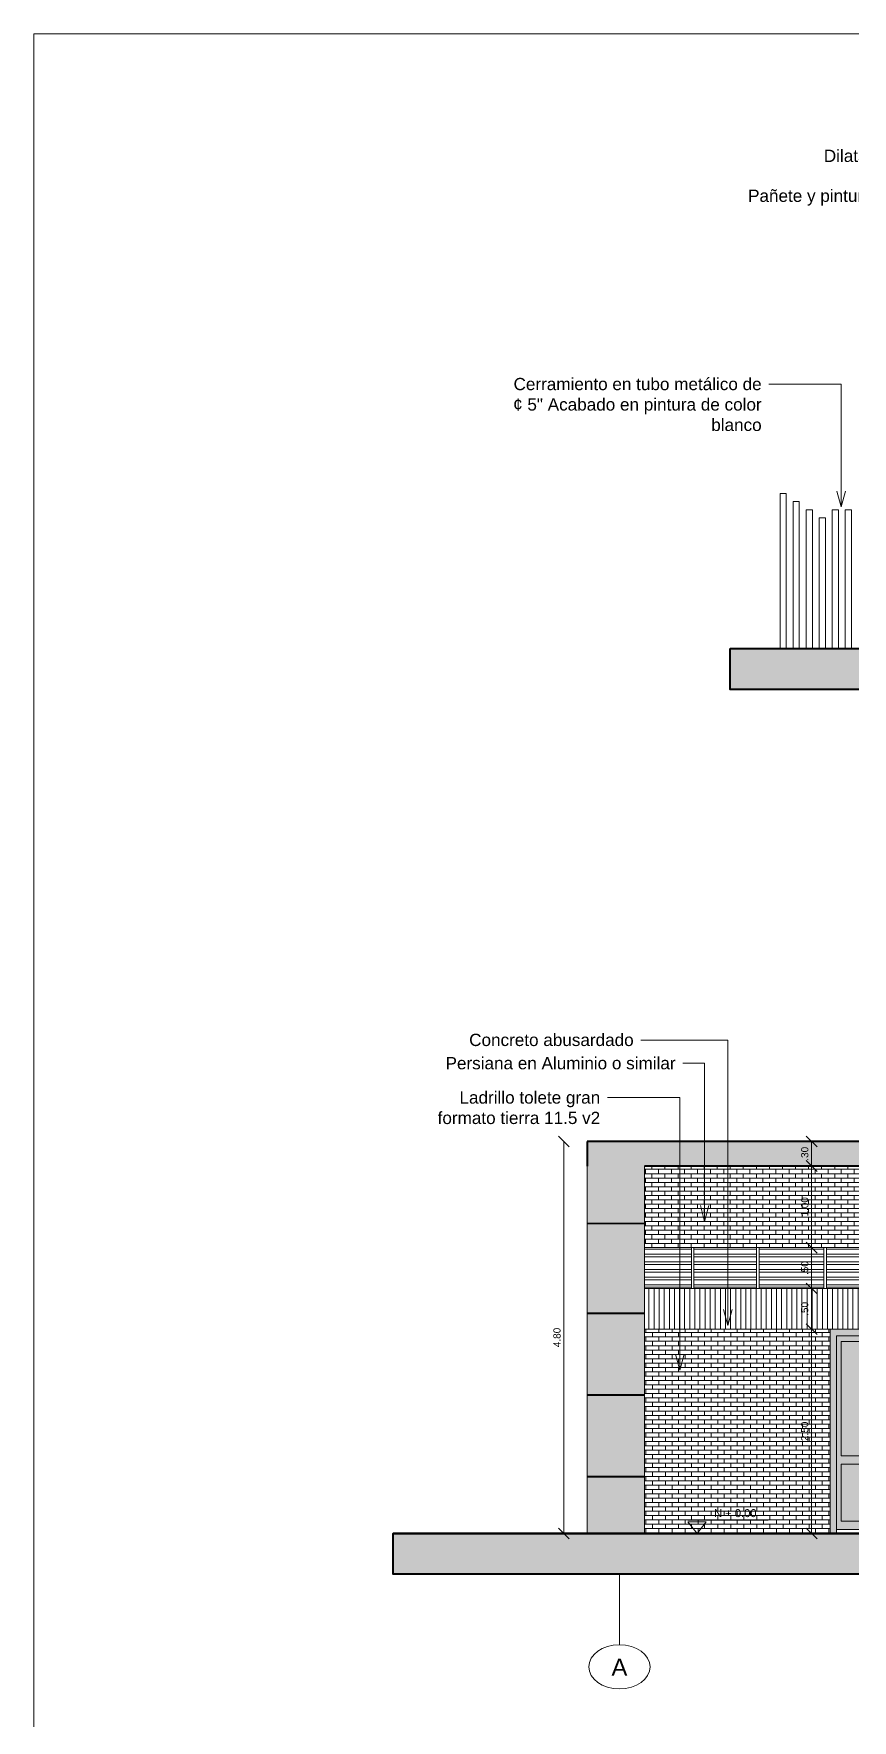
# Model space of a CAD drawing. Header units: metres. Extents: x 98211 to 98447, y 101204 to 101327.
# Drawn here: x 98403.23 to 98413.26, y 101306.29 to 101326.95 of the extents above; entities that cross this region are included whole.
import ezdxf
from ezdxf import colors
from ezdxf.entities.mleader import LeaderData, LeaderLine
from ezdxf.enums import TextEntityAlignment as Align
from ezdxf.math import Vec2, Vec3

# ---------------------------------------------------------------- set-up
doc = ezdxf.new("R2010")
doc.units = ezdxf.units.M
doc.header["$LTSCALE"] = 8
doc.header["$MEASUREMENT"] = 0
doc.header["$PDMODE"] = 1
doc.linetypes.add('DASHDOTX2', pattern=[2, 1, -0.5, 0, -0.5])
doc.linetypes.add('HIDDEN', pattern=[0.375, 0.25, -0.125])
doc.layers.get('0').update_dxf_attribs({"linetype": 'CONTINUOUS', "lineweight": 9})
doc.layers.get('DEFPOINTS').update_dxf_attribs({"linetype": 'CONTINUOUS'})
for name, color, linetype, lineweight in [('A-PLAN-ACHU1', 105, 'CONTINUOUS', 9), ('A-PLAN-ACHU3', 250, 'CONTINUOUS', 0), ('A-PUER', 36, 'CONTINUOUS', 13), ('A-VENT', 1, 'CONTINUOUS', 15), ('A_ACHURADADOS', 9, 'CONTINUOUS', 0), ('A_CARP-MAD', 46, 'CONTINUOUS', 18), ('A_CARP-MET', 126, 'CONTINUOUS', 18), ('A_EJES', 75, 'DASHDOTX2', 5), ('A_MURO', 7, 'CONTINUOUS', 40), ('A_MURO-ACHU', 254, 'CONTINUOUS', 0), ('A_PLAN-3', 51, 'CONTINUOUS', 40), ('A_PLAN-5', 100, 'CONTINUOUS', 20), ('A_PLAN-8', 8, 'CONTINUOUS', 13), ('A_PROY', 16, 'HIDDEN', 5), ('A_PUER', 134, 'CONTINUOUS', 18), ('A_TEXT-DIM', 54, 'CONTINUOUS', 13), ('A_TEXT-IDEN', 5, 'CONTINUOUS', 18), ('A_TEXT-NIVL', 54, 'CONTINUOUS', 20), ('A_TEXT-NOTA', 53, 'CONTINUOUS', 20), ('A_TEXT-SIMB', 195, 'CONTINUOUS', 20), ('A_ZONA INTERVENCIÓN', 10, 'CONTINUOUS', 60)]:
    doc.layers.add(name, color=color, linetype=linetype, lineweight=lineweight)
doc.styles.add('ARIAL', font='arial.ttf')
doc.styles.add('DIM', font='arial.ttf')
doc.dimstyles.new('BAN_REP_1-50-2', dxfattribs={"dimtxt": 0.0875, "dimasz": 0.1313, "dimexe": 0.15, "dimexo": 0.03, "dimgap": 0.04, "dimtad": 1, "dimzin": 4, "dimdsep": 46, "dimtxsty": 'ARIAL', "dimblk": 'OBLIQUE', "dimcen": 0.075, "dimse1": 1, "dimse2": 1, "dimclrd": 256, "dimclre": 256, "dimclrt": 256, "dimadec": 0, "dimazin": 0, "dimtfac": 1, "dimtix": 1, "dimtofl": 0, "dimtmove": 1, "dimatfit": 3, "dimldrblk": 'OPEN90', "dimfxl": 1, "dimtolj": 1, "dimtzin": 0, "dimlwd": -1, "dimlwe": -1, "dimarcsym": 0})

# ---------------------------------------------------------------- blocks, each defined once
blk = doc.blocks.new('_Open30')
at = {"color": 0, "linetype": 'ByBlock', "lineweight": -2}
for p, q in [((-1, 0.26794919), (0, 0)), ((0, 0), (-1, -0.26794919)), ((0, 0), (-1, 0))]:
    blk.add_line(p, q, dxfattribs=at)
blk = doc.blocks.new('EJE')
at = {"layer": 'A_TEXT-SIMB'}
blk.add_ellipse((0, 0), major_axis=(-0.625, 0), ratio=0.7199999999997999, dxfattribs=at)
at = {"layer": 'A_TEXT-IDEN', "style": 'ARIAL'}
blk.add_attdef('EJE', text='', height=0.35, dxfattribs=at).set_placement((0, -0.1843279162767431), align=Align.CENTER)
blk = doc.blocks.new('A$C58775FF0')
at = {"layer": 'A-PLAN-ACHU3'}
h = blk.add_hatch(color=252, dxfattribs=at)
h.dxf.hatch_style = 1
h.set_gradient(color1=(132, 132, 132), rotation=101.99999999999999, tint=1)
h.paths.add_polyline_path([(-0.011320754717417, -0.03918228683323832), (-0.011320754717417, -0.02042583551610733, -1.732050807569387), (0.02264150943346976, -0.0008177131662921236), (0.02264150943346977, -0.03379288641144741, 4.427004789788124)])
at = {"layer": 'A-VENT', "transparency": 33554687}
h = blk.add_hatch(color=256, dxfattribs=at)
h.dxf.hatch_style = 1
h.set_gradient(color1=(91, 91, 91), color2=(132, 132, 132), rotation=90.00000000000003, tint=1, name='SPHERICAL')
edge = h.paths.add_edge_path()
edge.add_line((0.02264150943346976, -0.0008177131662705506), (0.02264150943346976, -0.1623271471280532))
edge.add_arc((0.01509433962224768, -0.1623271471282909), 0.007547169811222085, -89.999999998352, 1.804323801479768e-09, ccw=False)
edge.add_line((0.01509433962246476, -0.1698743169395129), (-0.00377358490595725, -0.1698743169395129))
edge.add_arc((-0.003773584905967545, -0.1623271471280635), 0.007547169811449456, 179.9999999999218, 270.00000000007816, ccw=False)
edge.add_line((-0.011320754717417, -0.1623271471280532), (-0.011320754717417, -0.02042583551610733))
edge.add_arc((-4.61414760566381e-13, -0.0008177131662921271), 0.02264150943393118, 5.46265255252365e-11, 240.00000000002922, ccw=False)
at = {"layer": 'A-VENT'}
blk.add_lwpolyline([(-0.011320754717417, -0.03918228683323832, -4.427004789788124), (0.02264150943346976, -0.0337928864114474)], format="xyb", dxfattribs=at)
blk.add_lwpolyline([(0.02264150943346976, -0.0008177131662705506), (0.02264150943346976, -0.1623271471280532, -0.4142135623738941), (0.01509433962246476, -0.1698743169395129), (-0.00377358490595725, -0.1698743169395129, -0.4142135623738941), (-0.011320754717417, -0.1623271471280532), (-0.011320754717417, -0.02042583551610733, -1.732050807568434)], format="xyb", close=True, dxfattribs=at)
blk = doc.blocks.new('Puerta 4')
at = {"layer": 'A-PLAN-ACHU1', "true_color": 0x53c6c6, "transparency": 33554610}
h = blk.add_hatch(color=133, dxfattribs=at)
h.dxf.hatch_style = 1
h.set_gradient(color1=(158, 231, 255), tint=1)
h.paths.add_polyline_path([(99487.23366475379, 101774.1020763562), (99487.88366566552, 101774.1020763562), (99487.88366566552, 101772.6998216854), (99487.23366475379, 101772.6998216854)])
h = blk.add_hatch(color=133, dxfattribs=at)
h.dxf.hatch_style = 1
h.set_gradient(color1=(158, 231, 255), rotation=180, tint=1)
h.paths.add_polyline_path([(99488.66366657725, 101774.1020763562), (99488.01366566551, 101774.1020763562), (99488.01366566551, 101772.6998216854), (99488.66366657725, 101772.6998216854)])
h = blk.add_hatch(color=133, dxfattribs=at)
h.dxf.hatch_style = 1
h.set_gradient(color1=(158, 231, 255), tint=1)
h.paths.add_polyline_path([(99487.23366475379, 101772.5998216854), (99487.88366566552, 101772.5998216854), (99487.88366566552, 101771.8998045746), (99487.23366475379, 101771.8998045746)])
h = blk.add_hatch(color=133, dxfattribs=at)
h.dxf.hatch_style = 1
h.set_gradient(color1=(158, 231, 255), rotation=180, tint=1)
h.paths.add_polyline_path([(99488.66366657725, 101772.5998216854), (99488.01366566551, 101772.5998216854), (99488.01366566551, 101771.8998045746), (99488.66366657725, 101771.8998045746)])
at = {"layer": 'A-PUER', "transparency": 33554687}
h = blk.add_hatch(color=256, dxfattribs=at)
h.dxf.hatch_style = 1
h.set_gradient(color1=(91, 91, 91), color2=(214, 214, 214), tint=1, name='CURVED')
h.paths.add_polyline_path([(99488.79866589674, 101771.7498045746), (99488.71866589674, 101771.7498045746), (99488.71866589674, 101774.1698045746), (99487.1786654343, 101774.1698045746), (99487.1786654343, 101771.7498045746), (99487.0986654343, 101771.7498045746), (99487.0986654343, 101774.2498045746), (99488.79866589674, 101774.2498045746)])
h = blk.add_hatch(color=256, dxfattribs=at)
h.dxf.hatch_style = 1
h.set_gradient(color1=(132, 132, 132), tint=1, name='CURVED')
h.paths.add_polyline_path([(99487.94866566552, 101774.1698045746), (99487.1786654343, 101774.1698045746), (99487.1786654343, 101771.7998045746), (99487.94866566552, 101771.7998045746)])
h.paths.add_polyline_path([(99487.88366566552, 101771.8998045746), (99487.23366475379, 101771.8998045746), (99487.23366475379, 101772.5998216854), (99487.88366566552, 101772.5998216854)], flags=16)
h.paths.add_polyline_path([(99487.88366566552, 101772.6998216854), (99487.23366475379, 101772.6998216854), (99487.23366475379, 101774.1020763562), (99487.88366566552, 101774.1020763562)], flags=16)
h = blk.add_hatch(color=256, dxfattribs=at)
h.dxf.hatch_style = 1
h.set_gradient(color1=(132, 132, 132), tint=1, name='CURVED')
h.paths.add_polyline_path([(99487.94866566552, 101774.1698045746), (99488.71866589674, 101774.1698045746), (99488.71866589674, 101771.7998045746), (99487.94866566552, 101771.7998045746)])
h.paths.add_polyline_path([(99488.66366657725, 101772.6998216854), (99488.66366657725, 101774.1020763562), (99488.01366566551, 101774.1020763562), (99488.01366566551, 101772.6998216854)], flags=16)
h.paths.add_polyline_path([(99488.01366566551, 101772.5998216854), (99488.01366566551, 101771.8998045746), (99488.66366657725, 101771.8998045746), (99488.66366657725, 101772.5998216854)], flags=16)
edge = h.paths.add_edge_path(flags=16)
edge.add_arc((99488.17517509947, 101772.6640983119), 0.007547169807367027, 0, 90)
edge.add_line((99488.17517509947, 101772.6716454817), (99488.04664083876, 101772.6716454817))
edge.add_arc((99488.01366566551, 101772.6490039723), 0.03999999999700533, 34.47438459217398, 343.5595368739678)
edge.add_line((99488.05203023918, 101772.6376832175), (99488.17517509947, 101772.6376832175))
edge.add_arc((99488.17517509949, 101772.6452303874), 0.007547169821918942, 269.9999998895264, 359.9999998895264)
edge.add_line((99488.1827222693, 101772.6452303874), (99488.18272226928, 101772.6640983119))
edge = h.paths.add_edge_path(flags=0)
edge.add_arc((99488.4868462538, 101772.1021198965), 0.1178965540020727, 180, 270)
edge.add_arc((99488.4868462538, 101772.1021198965), 0.1178965540020727, 270, 360)
edge.add_arc((99488.4868462538, 101772.1021198965), 0.1178965540020727, 0, 90)
edge.add_arc((99488.4868462538, 101772.1021198965), 0.1178965540020727, 90, 180)
h.paths.add_polyline_path([(99488.59511361946, 101772.0301198965), (99488.37857888814, 101772.0301198965), (99488.59511361946, 101772.1741198965)], flags=0)
at = {"layer": 'A_TEXT-NOTA'}
h = blk.add_hatch(color=256, dxfattribs=at)
h.paths.add_polyline_path([(99488.45335785515, 101772.9812976452), (99488.51870082281, 101772.9812976452), (99488.51870082281, 101773.0033198204)])
h.paths.add_polyline_path([(99488.51870082281, 101772.9666335441), (99488.51870082281, 101772.9812976452), (99488.45335785515, 101772.9812976452)])
at = {"layer": 'A-PUER'}
for points in [[(99488.79866589674, 101771.7498045746), (99488.71866589674, 101771.7498045746), (99488.71866589674, 101774.1698045746), (99487.1786654343, 101774.1698045746), (99487.1786654343, 101771.7498045746), (99487.0986654343, 101771.7498045746), (99487.0986654343, 101774.2498045746), (99488.79866589674, 101774.2498045746)], [(99487.94866566552, 101774.1698045746), (99487.1786654343, 101774.1698045746), (99487.1786654343, 101771.7998045746), (99487.94866566552, 101771.7998045746)], [(99487.23366475379, 101774.1020763562), (99487.88366566552, 101774.1020763562), (99487.88366566552, 101772.6998216854), (99487.23366475379, 101772.6998216854)], [(99487.94866566552, 101774.1698045746), (99488.71866589674, 101774.1698045746), (99488.71866589674, 101771.7998045746), (99487.94866566552, 101771.7998045746)], [(99488.66366657725, 101774.1020763562), (99488.01366566551, 101774.1020763562), (99488.01366566551, 101772.6998216854), (99488.66366657725, 101772.6998216854)], [(99487.23366475379, 101772.5998216854), (99487.88366566552, 101772.5998216854), (99487.88366566552, 101771.8998045746), (99487.23366475379, 101771.8998045746)], [(99488.66366657725, 101772.5998216854), (99488.01366566551, 101772.5998216854), (99488.01366566551, 101771.8998045746), (99488.66366657725, 101771.8998045746)]]:
    blk.add_lwpolyline(points, close=True, dxfattribs=at)
at = {"layer": 'A_PROY', "ltscale": 2}
blk.add_lwpolyline([(99488.71866589674, 101771.7998045746), (99487.94866566552, 101772.9848045746), (99488.71366589674, 101774.1698045746)], dxfattribs=at)
at = {"layer": 'A_TEXT-NOTA'}
blk.add_lwpolyline([(99488.69777820357, 101772.9812976452), (99488.45335785515, 101772.9812976452), (99488.51870082281, 101773.0033198204), (99488.51870082281, 101772.9666335441), (99488.45335785515, 101772.9812976452)], dxfattribs=at)
at = {"layer": 'A-PUER', "rotation": 90.00000000000001}
blk.add_blockref('A$C58775FF0', (99488.01284795236, 101772.6490039723), dxfattribs=at)
at = {"layer": 'A_TEXT-NOTA', "insert": (99487.56451854215, 101773.0355108718), "char_height": 0.08, "width": 18.16290807335072, "attachment_point": 3, "style": 'DIM'}
blk.add_mtext('F.', dxfattribs=at)
blk = doc.blocks.new('NIVEL ARQUITECTONICO')
at = {"layer": 'A_TEXT-NIVL'}
blk.add_line((-0.8796110306545302, 0), (0, 0), dxfattribs=at)
blk.add_lwpolyline([(-0.7760778259620622, -0.1463701808686722), (-0.678499982963416, -0.02137018086889952), (-0.8784999829634046, -0.02137018086867215)], close=True, dxfattribs=at)
at = {"layer": 'A_TEXT-NOTA', "linetype": 'Continuous', "style": 'ARIAL'}
blk.add_attdef('Q', (-0.5918833609057117, 0.03175465794911503), '', height=0.0875, dxfattribs=at)
blk = doc.blocks.new('_Oblique')
at = {"color": 0, "linetype": 'ByBlock', "lineweight": -2}
blk.add_line((-0.5, -0.5), (0.5, 0.5), dxfattribs=at)
blk = doc.blocks.new('*D229')
at = {"layer": 'A_TEXT-DIM', "transparency": 16777216}
blk.add_line((98412.7591009735, 101308.5796792281), (98412.7591009735, 101311.0796909463), dxfattribs=at)
at = {"layer": 'DEFPOINTS', "color": 0, "transparency": 16777216}
for p in [(98412.7591009735, 101311.0796909463), (98412.98388203362, 101311.0796909463), (98412.98387570349, 101308.5796792281)]:
    blk.add_point(p, dxfattribs=at)
at = {"layer": 'A_TEXT-DIM', "transparency": 16777216, "xscale": 0.1313, "yscale": 0.1313, "zscale": 0.1313}
for p, rotation in [((98412.7591009735, 101311.0796909463), 90), ((98412.7591009735, 101308.5796792281), 270)]:
    blk.add_blockref('_Oblique', p, dxfattribs=dict(at, rotation=rotation))
at = {"layer": 'A_TEXT-DIM', "transparency": 16777216, "insert": (98412.67442583705, 101309.8296850872), "char_height": 0.0875, "attachment_point": 5, "rotation": 90, "style": 'ARIAL'}
blk.add_mtext('\\A1;2.50', dxfattribs=at)
blk = doc.blocks.new('_Open90')
at = {"color": 0, "linetype": 'ByBlock', "lineweight": -2}
for p, q in [((0, 0), (-1, 0)), ((-0.5, 0.5), (0, 0)), ((0, 0), (-0.5, -0.5))]:
    blk.add_line(p, q, dxfattribs=at)
blk = doc.blocks.new('*D230')
at = {"layer": 'A_TEXT-DIM', "transparency": 16777216}
blk.add_line((98412.7591009735, 101311.0796909463), (98412.7591009735, 101311.579691513), dxfattribs=at)
at = {"layer": 'DEFPOINTS', "color": 0, "transparency": 16777216}
for p in [(98412.7591009735, 101311.579691513), (98412.76000850674, 101311.579691513), (98412.98388203362, 101311.0796909463)]:
    blk.add_point(p, dxfattribs=at)
at = {"layer": 'A_TEXT-DIM', "transparency": 16777216, "xscale": 0.1313, "yscale": 0.1313, "zscale": 0.1313}
for p, rotation in [((98412.7591009735, 101311.579691513), 90), ((98412.7591009735, 101311.0796909463), 270)]:
    blk.add_blockref('_Oblique', p, dxfattribs=dict(at, rotation=rotation))
at = {"layer": 'A_TEXT-DIM', "transparency": 16777216, "insert": (98412.67442583705, 101311.3296912297), "char_height": 0.0875, "attachment_point": 5, "rotation": 90, "style": 'ARIAL'}
blk.add_mtext('\\A1;.50', dxfattribs=at)
blk = doc.blocks.new('*D231')
at = {"layer": 'A_TEXT-DIM', "transparency": 16777216}
blk.add_line((98412.7591009735, 101311.579691513), (98412.7591009735, 101312.0796915129), dxfattribs=at)
at = {"layer": 'DEFPOINTS', "color": 0, "transparency": 16777216}
for p in [(98412.7591009735, 101312.0796915129), (98412.76000970215, 101312.0796915129), (98412.76000850674, 101311.579691513)]:
    blk.add_point(p, dxfattribs=at)
at = {"layer": 'A_TEXT-DIM', "transparency": 16777216, "xscale": 0.1313, "yscale": 0.1313, "zscale": 0.1313}
for p, rotation in [((98412.7591009735, 101312.0796915129), 90), ((98412.7591009735, 101311.579691513), 270)]:
    blk.add_blockref('_Oblique', p, dxfattribs=dict(at, rotation=rotation))
at = {"layer": 'A_TEXT-DIM', "transparency": 16777216, "insert": (98412.67442583705, 101311.829691513), "char_height": 0.0875, "attachment_point": 5, "rotation": 90, "style": 'ARIAL'}
blk.add_mtext('\\A1;.50', dxfattribs=at)
blk = doc.blocks.new('*D232')
at = {"layer": 'A_TEXT-DIM', "transparency": 16777216}
blk.add_line((98412.7591009735, 101312.0796915129), (98412.7591009735, 101313.07969151), dxfattribs=at)
at = {"layer": 'DEFPOINTS', "color": 0, "transparency": 16777216}
for p in [(98412.7591009735, 101313.07969151), (98412.76001209297, 101313.07969151), (98412.76000970215, 101312.0796915129)]:
    blk.add_point(p, dxfattribs=at)
at = {"layer": 'A_TEXT-DIM', "transparency": 16777216, "xscale": 0.1313, "yscale": 0.1313, "zscale": 0.1313}
for p, rotation in [((98412.7591009735, 101313.07969151), 90), ((98412.7591009735, 101312.0796915129), 270)]:
    blk.add_blockref('_Oblique', p, dxfattribs=dict(at, rotation=rotation))
at = {"layer": 'A_TEXT-DIM', "transparency": 16777216, "insert": (98412.67442583705, 101312.5796915115), "char_height": 0.0875, "attachment_point": 5, "rotation": 90, "style": 'ARIAL'}
blk.add_mtext('\\A1;1.00', dxfattribs=at)
blk = doc.blocks.new('*D233')
at = {"layer": 'A_TEXT-DIM', "transparency": 16777216}
blk.add_line((98412.7591009735, 101313.07969151), (98412.7591009735, 101313.3796897981), dxfattribs=at)
at = {"layer": 'DEFPOINTS', "color": 0, "transparency": 16777216}
for p in [(98412.7591009735, 101313.3796897981), (98412.76001303921, 101313.3796897981), (98412.76001209297, 101313.07969151)]:
    blk.add_point(p, dxfattribs=at)
at = {"layer": 'A_TEXT-DIM', "transparency": 16777216, "xscale": 0.1313, "yscale": 0.1313, "zscale": 0.1313}
for p, rotation in [((98412.7591009735, 101313.3796897981), 90), ((98412.7591009735, 101313.07969151), 270)]:
    blk.add_blockref('_Oblique', p, dxfattribs=dict(at, rotation=rotation))
at = {"layer": 'A_TEXT-DIM', "transparency": 16777216, "insert": (98412.67439599393, 101313.2296906541), "char_height": 0.0875, "attachment_point": 5, "rotation": 90, "style": 'ARIAL'}
blk.add_mtext('\\A1;.30', dxfattribs=at)
blk = doc.blocks.new('*D235')
at = {"layer": 'A_TEXT-DIM', "transparency": 16777216}
blk.add_line((98409.72391492083, 101313.3796984719), (98409.72391492083, 101308.5796984732), dxfattribs=at)
at = {"layer": 'DEFPOINTS', "color": 0, "transparency": 16777216}
for p in [(98410.01001875114, 101313.3796984719), (98409.72391492083, 101308.5796984732), (98410.01000377351, 101308.5796984732)]:
    blk.add_point(p, dxfattribs=at)
at = {"layer": 'A_TEXT-DIM', "transparency": 16777216, "xscale": 0.1313, "yscale": 0.1313, "zscale": 0.1313}
for p, rotation in [((98409.72391492083, 101313.3796984719), 90), ((98409.72391492083, 101308.5796984732), 270)]:
    blk.add_blockref('_Oblique', p, dxfattribs=dict(at, rotation=rotation))
at = {"layer": 'A_TEXT-DIM', "transparency": 16777216, "insert": (98409.63923978437, 101310.9796984726), "char_height": 0.0875, "attachment_point": 5, "rotation": 90, "style": 'ARIAL'}
blk.add_mtext('\\A1;4.80', dxfattribs=at)

msp = doc.modelspace()

# ---------------------------------------------------------------- hatches: boundary and pattern name
at = {"layer": 'A_ACHURADADOS'}
h = msp.add_hatch(dxfattribs=at)
h.set_pattern_fill('ANSI31', color=256, scale=0.5, angle=225, style=0)
h.set_pattern_definition([(270, (98424.76553659003, 101337.3458804253), (0.0625, -1.770480905514994e-17), [])])
h.paths.add_polyline_path([(98410.71000827901, 101311.5796967036), (98410.71000738828, 101311.0796962449), (98414.81000753543, 101311.0796863225), (98414.81000898764, 101311.5796863223)])
at = {"layer": 'A_CARP-MAD'}
h = msp.add_hatch(dxfattribs=at)
h.set_pattern_fill('ANSI32,_O', color=256, scale=0.25, angle=135)
h.set_pattern_definition([(180, (0, 0), (-1.387778780781446e-17, -0.09375), []), (180, (-0.03124999994756151, 0.03124999994756152), (-1.387778780781446e-17, -0.09375), [])])
h.paths.add_polyline_path([(98411.28717146078, 101312.0796952422), (98410.71000885816, 101312.0796967036), (98410.71000807897, 101311.5796967036), (98411.28716986679, 101311.5796952423)])
h.paths.add_polyline_path([(98412.08406579567, 101312.0796932245), (98411.31717146077, 101312.0796951663), (98411.31716986679, 101311.5796951663), (98412.08406420168, 101311.5796932245)])
h.paths.add_polyline_path([(98412.90982609967, 101312.0796911336), (98412.11406579567, 101312.0796931485), (98412.11406420168, 101311.5796931485), (98412.90982450568, 101311.5796911336)])
h.paths.add_polyline_path([(98413.73558640367, 101312.0796890428), (98412.93982609967, 101312.0796910576), (98412.93982450568, 101311.5796910577), (98413.73558480968, 101311.5796890428)])
h.paths.add_polyline_path([(98414.5613467077, 101312.0796869519), (98413.76558640368, 101312.0796889668), (98413.76558480969, 101311.5796889668), (98414.56134511372, 101311.5796869519)])
h.paths.add_polyline_path([(98414.81001065239, 101312.0796863223), (98414.5913467077, 101312.0796868759), (98414.59134511372, 101311.5796868759), (98414.81000909391, 101311.5796863223)])
at = {"layer": 'A_MURO'}
h = msp.add_hatch(color=7, dxfattribs=at)
h.dxf.hatch_style = 1
h.paths.add_polyline_path([(98411.75922594068, 101319.4165400817), (98438.04364340525, 101319.4164561154), (98438.04364260833, 101318.9164561154), (98411.75922514376, 101318.9165400817)])
at = {"layer": 'A_MURO-ACHU', "true_color": 0xb8b298}
h = msp.add_hatch(color=253, dxfattribs=at)
h.dxf.hatch_style = 1
h.paths.add_polyline_path([(98414.81001153788, 101312.2796831719), (98414.81001347843, 101313.0796847455), (98410.01001750893, 101313.079700047), (98410.01001875619, 101313.3796986285), (98419.30646912754, 101313.3796689931), (98419.30646593972, 101312.279668839)])
h.paths.add_polyline_path([(98419.30646590784, 101312.269668839), (98419.30646275192, 101311.279668839), (98414.81000835006, 101311.2796831719), (98414.810011506, 101312.2696831719)])
h.paths.add_polyline_path([(98414.81000516225, 101310.2796831719), (98414.81000831818, 101311.2696831719), (98419.30646272004, 101311.269668839), (98419.30645956409, 101310.279668839)])
h.paths.add_polyline_path([(98419.30645953222, 101310.2696688391), (98419.30645637627, 101309.2796688391), (98414.81000197442, 101309.2796831719), (98414.81000452465, 101310.0796831717), (98414.81000513038, 101310.2696831719)])
h.paths.add_polyline_path([(98419.30645634439, 101309.269668839), (98419.30645414481, 101308.5796688378), (98414.80999974295, 101308.5796831717), (98414.81000194253, 101309.2696831719)])
h = msp.add_hatch(color=253, dxfattribs=at)
h.dxf.hatch_style = 1
h.paths.add_polyline_path([(98410.71000450342, 101309.2696828534), (98410.01000597302, 101309.269685526), (98410.01000377342, 101308.5796839679), (98410.71000340367, 101308.5796828523)])
h.paths.add_polyline_path([(98410.71000609724, 101310.2696828534), (98410.01000916083, 101310.269685526), (98410.0100060049, 101309.279685526), (98410.71000451935, 101309.2796828534)])
h.paths.add_polyline_path([(98410.71000769106, 101311.2696828534), (98410.01001234865, 101311.269685526), (98410.01000919272, 101310.279685526), (98410.71000611318, 101310.2796828534)])
h.paths.add_polyline_path([(98410.71000966668, 101312.3696828534), (98410.01001591826, 101312.369685526), (98410.01001238053, 101311.279685526), (98410.710007707, 101311.2796828534)])
h.paths.add_polyline_path([(98410.71001041653, 101313.08279182), (98410.01001779985, 101313.0827929357), (98410.01001536148, 101312.379685526), (98410.71000909396, 101312.3796828534)])
at = {"layer": 'A_PLAN-8'}
h = msp.add_hatch(dxfattribs=at)
h.set_pattern_fill('AR-BRSTD,_O', color=256, scale=0.02, angle=-9.131924661491118e-05)
h.set_pattern_definition([(359.9999086807534, (0, 0), (8.501444008323707e-08, 0.05333999999993225), []), (89.99990868075338, (0, 0), (-0.07999991498545829, 0.05334012750565417), [0.05333999999999999, -0.05333999999999999])])
h.paths.add_polyline_path([(98410.71001041653, 101313.0796967008), (98410.71000882272, 101312.0796967037), (98414.81001058155, 101312.0796863223), (98414.81001376937, 101313.0796863194)])
h = msp.add_hatch(dxfattribs=at)
h.set_pattern_fill('AR-BRSTD,_O', color=256, scale=0.02, angle=-9.131924661491118e-05)
h.set_pattern_definition([(359.9999086807534, (-11.27341633049946, 0.5602943898120429), (8.501444008323707e-08, 0.05333999999993225), []), (89.99990868075338, (-11.27341633049946, 0.5602943898120429), (-0.07999991498545829, 0.05334012750565417), [0.05333999999999999, -0.05333999999999999])])
h.paths.add_polyline_path([(98412.98387570349, 101311.0796909464), (98410.71000729976, 101311.0796967039), (98410.71000340379, 101308.5797162141), (98412.98387570349, 101308.5797065486)])
h.paths.add_polyline_path([(98414.81000753543, 101311.0796863225), (98414.68387616593, 101311.0796866419), (98414.68387616593, 101308.5796993225), (98414.80999974304, 101308.5796987864)])
at = {"layer": 'A_ZONA INTERVENCIÓN'}
h = msp.add_hatch(color=7, dxfattribs=at)
h.dxf.hatch_style = 1
h.paths.add_polyline_path([(98422.11935132858, 101308.5796628387), (98422.11935053168, 101308.0796628387), (98407.63197447605, 101308.0797333355), (98407.63197527296, 101308.5797333355)])

# ---------------------------------------------------------------- linework, layer by layer
msp.add_lwpolyline([(98403.22755064658, 101326.9477650036), (98446.62422490277, 101326.9477650036), (98446.62422490277, 101288.4459519104), (98403.22755064658, 101288.4459519104)], close=True)
at = {"layer": 'A_ACHURADADOS'}
for p, q in [((98410.01000967062, 101312.379685526), (98410.71001519862, 101312.3796828534)), ((98410.01000965468, 101312.369685526), (98410.71001516674, 101312.3696828534)), ((98410.01000807679, 101311.279685526), (98410.71001201082, 101311.2796828534)), ((98410.01000806085, 101311.269685526), (98410.71001197894, 101311.2696828534)), ((98410.01000648297, 101310.279685526), (98410.71000882299, 101310.2796828534)), ((98410.01000646703, 101310.269685526), (98410.71000879112, 101310.2696828534)), ((98410.01000488915, 101309.279685526), (98410.71000563518, 101309.2796828534)), ((98410.01000487321, 101309.269685526), (98410.7100056033, 101309.2696828534))]:
    msp.add_line(p, q, dxfattribs=at)
at = {"layer": 'A_CARP-MAD'}
for p, q in [((98411.28717146078, 101312.0796952423), (98411.28716986679, 101311.5796952423)), ((98411.31717146077, 101312.0796951466), (98411.31716986679, 101311.5796951467)), ((98412.08406579567, 101312.0796927018), (98412.08406420168, 101311.5796927019)), ((98412.11406579567, 101312.0796926062), (98412.11406420168, 101311.5796926062)), ((98412.90982609968, 101312.0796939753), (98412.9098245057, 101311.5796939753)), ((98412.93982609968, 101312.0796938796), (98412.9398245057, 101311.5796938797))]:
    msp.add_line(p, q, dxfattribs=at)
at = {"layer": 'A_CARP-MET', "color": 7, "true_color": 0xf5f5f5}
for points in [[(98412.37163579468, 101319.4165350324), (98412.37163706051, 101321.3165350325), (98412.4478370605, 101321.3165350325), (98412.44783579468, 101319.4165350324)], [(98412.5316358068, 101319.4165350324), (98412.53163706051, 101321.2165350325), (98412.60783706051, 101321.2165350325), (98412.60783580679, 101319.4165350324)], [(98412.69163582005, 101319.4165350324), (98412.69163706052, 101321.1165350325), (98412.76783706051, 101321.1165350325), (98412.76783582005, 101319.4165350324)], [(98412.85163583464, 101319.4165350324), (98412.8516370605, 101321.0165350325), (98412.92783706052, 101321.0165350325), (98412.92783583463, 101319.4165350324)], [(98413.08783830097, 101319.4165350324), (98413.0878370605, 101321.1165350325), (98413.01163706051, 101321.1165350325), (98413.01163830097, 101319.4165350324)], [(98413.17163582004, 101319.4165350324), (98413.17163706051, 101321.1165350325), (98413.24783706051, 101321.1165350325), (98413.24783582005, 101319.4165350324)]]:
    msp.add_lwpolyline(points, dxfattribs=at)
at = {"layer": 'A_EJES'}
msp.add_line((98410.40400678971, 101308.0797245114), (98410.40400678971, 101307.2161517469), dxfattribs=at)
at = {"layer": 'A_MURO'}
msp.add_lwpolyline([(98411.75922594068, 101319.4165400817), (98438.04364340525, 101319.4164602415), (98438.04364260833, 101318.9164602415), (98411.75922514376, 101318.9165400817), (98411.75922594068, 101319.4165400817)], dxfattribs=at)
at = {"layer": 'A_PLAN-3'}
for p, q in [((98410.01001875619, 101313.3796984719), (98410.01001779984, 101313.0796984731)), ((98419.30646912752, 101313.3796691497), (98410.01001875619, 101313.3796984719)), ((98414.81001376937, 101313.0796863194), (98410.71001041657, 101313.0796967007)), ((98422.11935132858, 101308.5796628387), (98407.63197527296, 101308.5797333355)), ((98422.11935053168, 101308.0796628387), (98407.63197447605, 101308.0797333355))]:
    msp.add_line(p, q, dxfattribs=at)
msp.add_lwpolyline([(98422.11935132858, 101308.5796628387), (98422.11935053168, 101308.0796628387), (98407.63197447605, 101308.0797333355), (98407.63197527296, 101308.5797333355), (98422.11935132858, 101308.5796628387)], dxfattribs=at)
at = {"layer": 'A_PLAN-5'}
for p, q in [((98410.0100177999, 101313.0796984731), (98410.01000377351, 101308.5796984732)), ((98410.71000340373, 101308.5796828522), (98410.71001041657, 101313.0796967007)), ((98414.81001058155, 101312.0796863223), (98410.71000882275, 101312.0796967036)), ((98414.81000898764, 101311.5796863223), (98410.71000802584, 101311.5796967036)), ((98414.81000771253, 101311.0796863225), (98410.7100073883, 101311.0796967039))]:
    msp.add_line(p, q, dxfattribs=at)

# ---------------------------------------------------------------- block references
at = {"color": 1, "xscale": 1.12, "yscale": 1.12, "zscale": 1.12}
msp.add_blockref('NIVEL ARQUITECTONICO', (98412.22560028732, 101308.7436037534), dxfattribs=at).add_auto_attribs({'Q': 'N + 0.00'})
at = {"xscale": 0.6, "yscale": 0.6, "zscale": 0.6}
msp.add_blockref('EJE', (98410.40400678971, 101306.9461517469), dxfattribs=at).add_auto_attribs({'EJE': 'A'})
at = {"layer": 'A_PUER'}
msp.add_blockref('Puerta 4', (-1074.114789730811, -463.1701253465289), dxfattribs=at)

# ---------------------------------------------------------------- dimensions: what is measured, and where the dimension line sits
at = {"layer": 'A_TEXT-DIM'}
for base, p1, p2, picture, middle in [((98409.72391492083, 101308.5796984732), (98410.01001875114, 101313.3796984719), (98410.01000377351, 101308.5796984732), '*D235', (98409.63923978437, 101310.9796984726)), ((98412.7591009735, 101313.3796897981), (98412.76001209297, 101313.07969151), (98412.76001303921, 101313.3796897981), '*D233', (98412.67439599393, 101313.2296906541)), ((98412.7591009735, 101313.07969151), (98412.76000970215, 101312.0796915129), (98412.76001209297, 101313.07969151), '*D232', (98412.67442583705, 101312.5796915115)), ((98412.7591009735, 101312.0796915129), (98412.76000850674, 101311.579691513), (98412.76000970215, 101312.0796915129), '*D231', (98412.67442583705, 101311.829691513)), ((98412.7591009735, 101311.579691513), (98412.98388203362, 101311.0796909463), (98412.76000850674, 101311.579691513), '*D230', (98412.67442583705, 101311.3296912297)), ((98412.7591009735, 101311.0796909463), (98412.98387570349, 101308.5796792281), (98412.98388203362, 101311.0796909463), '*D229', (98412.67442583705, 101309.8296850872))]:
    dim = msp.add_linear_dim(base=base, p1=p1, p2=p2, angle=90, dimstyle='BAN_REP_1-50-2', dxfattribs=at)
    dim.commit()
    dim.dimension.update_dxf_attribs({"geometry": picture, "text_midpoint": middle})

# ---------------------------------------------------------------- leaders
at = {"layer": 'A_TEXT-NOTA'}
ml = msp.add_multileader_mtext('Standard', dxfattribs=at)
ml.set_content('{\\fArial|b0|i0|c0|p32;Dilatación en fachada}', color=256, style='ARIAL')
ml.set_leader_properties(color=256, linetype='ByLayer', lineweight=-1)
ml.set_arrow_properties(name='OPEN30')
ml.build(insert=Vec2(0, 0))
ml.multileader.update_dxf_attribs({"dogleg_length": 0.78, "arrow_head_size": 0.195})
ctx = ml.context
ctx.base_point, ctx.char_height, ctx.arrow_head_size, ctx.landing_gap_size, ctx.plane_origin, ctx.plane_x_axis, ctx.plane_y_axis = Vec3(98412.84301491384, 101325.4511263064), 0.15, 0.195, 0.09, Vec3(98417.3202782226, 101327.5993543579), Vec3(1, 3.087163957320536e-10), Vec3(-3.087163957320536e-10, 1)
ctx.text_align_type = 2
notes = []
notes.append((ctx, [(1, (1, 1, 0), (98416.05383405124, 101325.4511263074), (-1, -3.087163957320533e-10), 1.040505358405062, [(0, [(98416.05383405124, 101322.7288654747)], 0, [])])]))
ctx.mtext.insert, ctx.mtext.text_direction, ctx.mtext.rotation, ctx.mtext.width, ctx.mtext.alignment, ctx.mtext.flow_direction = Vec3(98414.9233286928, 101325.5273541379), Vec3(1, 3.087163957320536e-10), 3.087163957320536e-10, 4.312531076284358, 3, 5
ml = msp.add_multileader_mtext('Standard', dxfattribs=at)
ml.set_content('{\\fArial|b0|i0|c0|p32;Pañete y pintura color Verde }', color=256, style='ARIAL')
ml.set_leader_properties(color=256, linetype='ByLayer', lineweight=-1)
ml.set_arrow_properties(name='OPEN30')
ml.build(insert=Vec2(0, 0))
ml.multileader.update_dxf_attribs({"dogleg_length": 0.78, "arrow_head_size": 0.195})
ctx = ml.context
ctx.base_point, ctx.char_height, ctx.arrow_head_size, ctx.landing_gap_size, ctx.plane_origin, ctx.plane_x_axis, ctx.plane_y_axis = Vec3(98411.91455992659, 101324.9412708988), 0.15, 0.195, 0.09, Vec3(98417.03254629129, 101327.2077032332), Vec3(1, 3.087163957320536e-10), Vec3(-3.087163957320536e-10, 1)
ctx.text_align_type = 2
notes.append((ctx, [(1, (1, 1, 0), (98415.65619192163, 101324.9412709), (-1, -3.087163957320534e-10), 0.9305951601068956, [(0, [(98415.65619192163, 101323.4491398424)], 0, [])])]))
ctx.mtext.insert, ctx.mtext.text_direction, ctx.mtext.rotation, ctx.mtext.width, ctx.mtext.alignment, ctx.mtext.flow_direction = Vec3(98414.63559676148, 101325.038320695), Vec3(1, 3.087163957320536e-10), 3.087163957320536e-10, 4.312531076284358, 3, 5
ml = msp.add_multileader_mtext('Standard', dxfattribs=at)
ml.set_content('{\\fArial|b0|i0|c0|p32;Cerramiento en tubo metálico de ¢ 5" Acabado en pintura de color blanco}', color=256, style='ARIAL')
ml.set_leader_properties(color=256, linetype='ByLayer', lineweight=-1)
ml.set_arrow_properties(name='OPEN30')
ml.build(insert=Vec2(0, 0))
ml.multileader.update_dxf_attribs({"dogleg_length": 0.78, "arrow_head_size": 0.195})
ctx = ml.context
ctx.base_point, ctx.char_height, ctx.arrow_head_size, ctx.landing_gap_size, ctx.plane_origin = Vec3(98409.01917158469, 101322.6561291689), 0.15, 0.195, 0.09, Vec3(98405.8129478329, 101318.9313263589)
ctx.text_align_type = 2
notes.append((ctx, [(1, (1, 1, 0), (98413.12180630823, 101322.6561291689), (-1, 0), 0.8855951601086418, [(0, [(98413.12180630823, 101321.1512182042)], 0, [])])]))
ctx.mtext.insert, ctx.mtext.width, ctx.mtext.defined_height, ctx.mtext.alignment, ctx.mtext.flow_direction = Vec3(98412.14621114812, 101322.7323569997), 3.049614887895586, 0.8869721553236144, 3, 5
ml = msp.add_multileader_mtext('Standard', dxfattribs=at)
ml.set_content('{\\fArial|b0|i0|c0|p32;Concreto abusardado}', color=256, style='ARIAL')
ml.set_leader_properties(color=256, linetype='ByLayer', lineweight=-1)
ml.set_arrow_properties(name='OPEN30')
ml.build(insert=Vec2(0, 0))
ml.multileader.update_dxf_attribs({"dogleg_length": 0.78, "arrow_head_size": 0.195})
ctx = ml.context
ctx.base_point, ctx.char_height, ctx.arrow_head_size, ctx.landing_gap_size, ctx.plane_origin = Vec3(98408.49093669956, 101314.6228641127), 0.15, 0.195, 0.09, Vec3(98411.59685308959, 101311.1554803259)
ctx.text_align_type = 2
notes.append((ctx, [(1, (1, 1, 0), (98411.7312087848, 101314.6228641127), (-1, 0), 1.063102917434299, [(0, [(98411.7312087848, 101311.126215964)], 0, [])])]))
ctx.mtext.insert, ctx.mtext.width, ctx.mtext.alignment, ctx.mtext.flow_direction = Vec3(98410.57810586736, 101314.6991431031), 4.312531076284358, 3, 5
ml = msp.add_multileader_mtext('Standard', dxfattribs=at)
ml.set_content('{\\fArial|b0|i0|c0|p32;Persiana en Aluminio o similar}', color=256, style='ARIAL')
ml.set_leader_properties(color=256, linetype='ByLayer', lineweight=-1)
ml.set_arrow_properties(name='OPEN30')
ml.build(insert=Vec2(0, 0))
ml.multileader.update_dxf_attribs({"dogleg_length": 0.78, "arrow_head_size": 0.195})
ctx = ml.context
ctx.base_point, ctx.char_height, ctx.arrow_head_size, ctx.landing_gap_size, ctx.plane_origin = Vec3(98408.19647597533, 101314.3381442572), 0.15, 0.195, 0.09, Vec3(98412.17009922664, 101310.501248529)
ctx.text_align_type = 2
notes.append((ctx, [(1, (1, 1, 0), (98411.44779895783, 101314.3381442572), (-1, 0), 0.266138807864627, [(0, [(98411.44779895783, 101312.4003673508)], 0, [])])]))
ctx.mtext.insert, ctx.mtext.width, ctx.mtext.alignment, ctx.mtext.flow_direction = Vec3(98411.09166014995, 101314.4143720881), 4.312531076284358, 3, 5
ml = msp.add_multileader_mtext('Standard', dxfattribs=at)
ml.set_content('{\\fArial|b0|i0|c0|p32;Ladrillo tolete gran formato tierra 11.5 v2}', color=256, style='ARIAL')
ml.set_leader_properties(color=256, linetype='ByLayer', lineweight=-1)
ml.set_arrow_properties(name='OPEN30')
ml.build(insert=Vec2(0, 0))
ml.multileader.update_dxf_attribs({"dogleg_length": 0.78, "arrow_head_size": 0.195})
ctx = ml.context
ctx.base_point, ctx.char_height, ctx.arrow_head_size, ctx.landing_gap_size, ctx.plane_origin = Vec3(98408.09930024683, 101313.9176718969), 0.15, 0.195, 0.09, Vec3(98411.85722450762, 101309.9423618218)
ctx.text_align_type = 2
notes.append((ctx, [(1, (1, 1, 0), (98411.14354479303, 101313.9176718969), (-1, 0), 0.8855951601086418, [(0, [(98411.14354479301, 101310.5788810857)], 0, [])])]))
ctx.mtext.insert, ctx.mtext.width, ctx.mtext.alignment, ctx.mtext.flow_direction = Vec3(98410.16794963292, 101313.9939508873), 2.251924773547216, 3, 5
for ctx, leaders in notes:
    for number, flags, end, landing, length, lines in leaders:
        leader = LeaderData()
        leader.index, (leader.has_last_leader_line, leader.has_dogleg_vector, leader.attachment_direction) = number, flags
        leader.last_leader_point, leader.dogleg_vector, leader.dogleg_length = Vec3(end), Vec3(landing), length
        for number, points, colour, breaks in lines:
            line = LeaderLine()
            line.index, line.vertices, line.color, line.breaks = number, Vec3.list(points), colors.encode_raw_color(colour), breaks
            leader.lines.append(line)
        ctx.leaders.append(leader)

doc.saveas('drawing.dxf')
